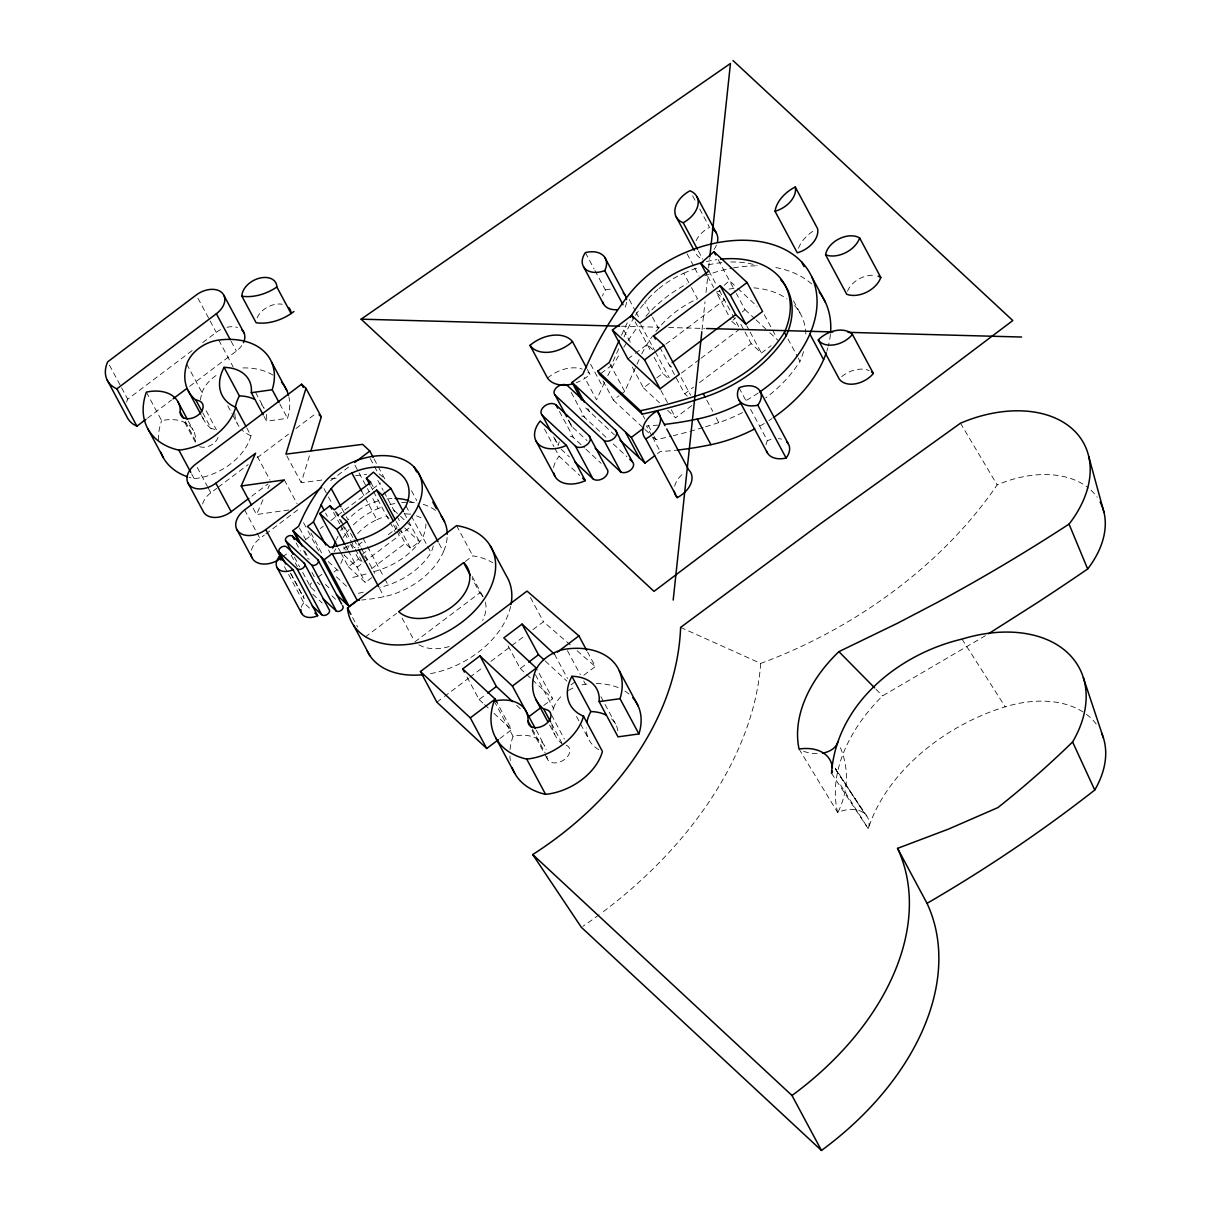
<?xml version="1.0" encoding="UTF-8"?>
<svg xmlns="http://www.w3.org/2000/svg" width="1211" height="1211" viewBox="0 0 1211 1211"><rect width="100%" height="100%" fill="white"/><g stroke="black" fill="none" stroke-linecap="round" stroke-linejoin="round"><path stroke-width="0.75" stroke-dasharray="5 3.75" d="M702.032 329.892L705.029 301.751M706.028 292.366L707.83 275.487M708.632 267.979L709.631 258.609M321.793 480.056L301.221 482.689L309.895 454.216M288.854 509.982L256.52 514.524L264.074 497.267M267.858 488.639L269.372 485.202M336.446 539.637L337.99 536.216M340.775 563.463L344.635 554.926M621.515 335.25L623.816 330.134A133.785 90.219 -28.2 0 1 627.601 322.293M618.7 348.829L610.995 365.858L599.581 374.487M624.074 336.9L625.618 333.494A133.785 90.219 -28.2 0 1 633.853 317.872M620.441 394.695L624.725 391.456L636.259 365.904M637.031 364.193L639.347 359.077M604.501 382.525A340.972 229.923 -28.2 0 0 602.624 386.627L596.554 399.827L584.535 377.423M724.163 285.327L729.461 280.68L736.364 287.083M733.079 320.098L735.728 317.782M742.343 311.954L744.992 309.622L736.364 293.546M126.61 402.022A36.875 24.871 -28.2 0 1 127.7 399.191L192.231 350.494M202.737 342.562L216.239 332.359A19.8 13.351 -28.2 0 1 220.614 329.634M147.47 418.204L171.584 399.993M189.658 386.339L236.372 351.084A19.8 13.351 -28.2 0 0 242.821 343.939M202.646 503.973A20.012 13.503 -28.2 0 1 210.805 492.801L216.784 488.29M218.283 487.155L248.149 464.615M257.11 457.849L288.49 434.159M295.953 428.527L316.858 412.739M251.767 496.177L267.949 483.961M330.633 480.646L350.236 465.841M251.449 550.066A20.814 14.032 -28.2 0 1 259.926 538.441L264.331 535.111M265.814 534.006L299.632 508.469M282.602 556.969L288.627 552.428M305.217 539.909L311.257 535.353M320.294 528.526L323.307 526.24M330.845 520.548L380.602 482.992M374.517 466.538L377.908 472.88L385.628 479.208M351.432 544.753L354.672 547.781L364.874 540.076M317.887 577.314L322.156 574.09M333.948 572.001L336.961 569.73M361.953 554.532L369.264 549.022M388.277 534.656L397.041 528.041L394.392 523.091M340.987 552.973L348.359 566.733L358.547 559.043L361.786 562.055M627.934 358.971L633.868 354.49M635.351 353.37L647.219 344.408L652.684 349.495M665.929 344.106L724.435 299.934L716.231 292.32L730.899 319.659M371.61 568.716L405.246 543.33L410.62 548.311L419.46 541.635L407.713 519.761M348.359 566.733L365.328 582.491L374.063 575.906M603.017 380.875L613.311 400.084L619.018 395.77M632.248 367.009L643.465 387.914L649.399 383.448M656.816 377.847L662.75 373.366L669.577 379.709M681.445 373.049L699.458 359.47M700.957 358.335L739.966 328.892M659.707 347.133L684.73 393.787L693.585 387.096M699.489 382.631L751.198 343.606L761.371 353.052L771.135 345.68M365.177 637.077L396.572 613.387M465.312 561.48L472.79 555.849A79.139 53.36 -28.2 0 1 492.847 562.767M667.579 410.317L675.602 417.795L694.887 403.233M657.467 453.656L660.237 451.567A291.79 196.757 -28.2 0 0 675.556 450.28M414.858 641.891L479.813 592.86L472.139 578.555M436.868 702.168L442.878 697.627M444.376 696.507L468.385 678.372M469.898 677.237L483.401 667.049M490.909 661.373L510.421 646.644M511.92 645.508L525.423 635.321M532.931 629.659L543.436 621.727L571.486 645.932M467.022 676.979L479.117 699.549L486.307 694.13M508.12 645.947L520.23 668.517L527.254 663.219M499.886 738.559L511.587 729.718L496.904 702.319M543.754 705.453L552.7 698.702L537.139 669.683M570.971 684.911L575.27 681.657M583.853 675.178L595.328 666.519L587.547 652.002M985.436 635.654L882.562 695.886A162.441 109.535 -28.2 0 0 837.634 812.475A27.505 18.543 -28.2 0 1 868.302 828.778A161.108 108.627 -28.2 0 1 1005.206 706.83A100.876 68.013 -28.2 0 1 1084.995 713.279M264.059 416.448L266.602 421.216L287.507 418.279A71.086 47.94 -28.2 0 0 288.884 396.814M331.148 478.86L338.626 477.906M355.474 475.741L366.691 474.303M621.546 326.213L659.284 327.242M668.714 327.5L704.575 328.469M680.612 627.389L760.705 663.401A359.606 242.488 -28.2 0 0 997.168 484.884A94.912 64.001 -28.2 0 1 1088.507 488.033M577.087 650.776L595.328 666.519M737.741 288.369L757.072 306.322M744.992 309.622L754.65 318.599M756.027 319.886L768.455 331.436M769.833 332.722L778.113 340.412M731.762 321.263L737.227 326.349M669.199 364.829L671.742 367.19M684.73 393.787L687.273 396.148M643.465 387.914L659.541 402.854M613.311 400.084L643.571 428.194M644.948 429.481L651.821 435.869M653.198 437.141L655.953 439.699A436.505 294.334 -28.2 0 0 671.666 436.111M585.746 407.986L614.446 434.946M571.214 392.44L584.535 417.28L607.786 438.897M613.266 443.983L626.95 456.698M568.504 420.066L572.061 426.696L587.017 440.592M559.452 411.452L573.499 437.64L584.535 447.903M585.912 449.19L601.11 463.298M561.177 449.266L569.458 456.956M554.805 448.252L559.104 456.259L579.812 475.514M393.772 510.103L399.146 515.099M400.493 516.355L411.256 526.361L402.415 533.022L398.389 529.283M404.656 527.89L419.46 541.635M545.253 661.024L566.899 681.127M386.778 516.249L388.943 518.263M520.23 668.517L531.054 678.584M532.401 679.84L552.7 698.702M363.285 555.788L367.311 559.527M516.673 705.377L520.73 709.162M344.075 555.077L357.139 567.217L399.312 535.55L396.845 530.978M479.117 699.549L483.174 703.319M484.536 704.575L488.593 708.344M494.012 713.385L511.587 729.718M328.211 561.556L338.808 571.395M336.416 576.83L346.997 586.684M325.411 584.474L330.966 589.621M317.237 582.234L319.901 584.701M331.89 595.827L335.871 599.551M302.735 572.425L310.667 587.199L317.464 593.526M312.756 594.223L322.187 602.987M284.434 566.672L303.81 602.806L312.135 610.541M875.947 689.18L882.562 695.886M835.514 769.167L866.758 815.987M831.503 773.284L868.302 828.778L840.601 784.97M835.378 769.061L864.609 813.625L835.287 768.107M962.003 639.09L1005.206 706.83M799.063 749.049L837.634 812.475M960.474 423.199L997.168 484.884M793.462 300.737L800.32 313.528M787.952 338.913L797.398 356.503M798.246 358.108L799.971 361.302A111.896 75.445 -28.2 0 1 765.776 397.904M764.308 314.678L776.387 337.188M692.616 195.788L696.174 202.419M699.731 209.064L709.525 227.32A24.508 16.515 -28.2 0 0 695.765 241.473M718.244 259.76L735.501 291.927M746.703 325.714L749.291 330.527M750.154 332.147L761.371 353.052M740.844 324.306L751.198 343.606M698.338 250.934L702.789 259.23M708.904 270.976L715.807 283.843M719.258 290.277L731.338 312.801M732.201 314.406L739.104 327.273M707.618 276.229L713.642 287.491M687.031 253.75L693.903 266.541M694.751 268.146L699.05 276.153M658.905 288.612A77.504 52.27 -28.2 0 1 683.776 273.232L690.633 286.038M691.496 287.628L697.506 298.829A77.504 52.27 -28.2 0 0 658.436 328.332A133.785 90.219 -28.2 0 0 654.545 333.297M739.058 387.808L747.036 402.673M750.578 409.288L767.411 440.668A22.298 15.032 -28.2 0 0 765.852 446.087M706.77 400.19L712.764 411.392M716.201 417.795L718.774 422.594A111.896 75.445 -28.2 0 0 743.266 412.164M647.234 299.753A77.504 52.27 -28.2 0 0 644.706 302.735L651.563 315.526M652.426 317.131L658.436 328.332M681.097 377.499L690.573 395.195M629.266 299.617L635.26 310.803M636.123 312.408L639.559 318.811M640.755 324.684L654.561 350.418M655.423 352.023L669.229 377.771M635.154 321.884L650.67 350.842M654.122 357.275L662.75 373.366M660.949 390.442L667.851 403.308M671.303 409.742L675.602 417.795M585.367 252.63L594.071 268.857M594.949 270.492L605.394 289.974A20.799 14.032 -28.2 0 0 602.578 295.999M623.816 330.134L630.764 343.091M643.086 415.706L644.797 418.9M648.233 425.303L653.38 434.9M654.228 436.505L655.953 439.699M651.654 435.566L646.507 425.969A291.79 196.757 -28.2 0 0 657.634 425.106M652.517 437.171L660.237 451.567M609.799 363.633L624.725 391.456M590.605 364.239L602.624 386.627M587.396 369.4L590.029 374.305A29.019 19.558 -28.2 0 1 576.194 382.721M587.804 408.576L589.515 411.785M568.564 420.595L571.229 425.576M554.532 438.17L558.044 444.709M553.624 436.929L557.999 445.103M544.496 429.027L553.942 446.647M600.928 696.719L615.536 723.951M567.414 650.595L580.296 674.633M583.732 681.036L585.458 684.245A71.086 47.94 -28.2 0 1 589.076 683.852M530.463 597.538L543.436 621.727M554.547 654.273L567.505 678.463M576.512 716.443L588.531 738.877M456.592 525.635L472.79 555.849M535.444 674.724L553.488 708.374A63.638 42.915 -28.2 0 0 552.534 711.901M551.489 714.99L564.371 739.028M551.474 723.512L561.783 742.737M472.199 576.481L483.28 597.159M549.537 724.889L554.699 734.502M411.468 490.697L416.781 500.597M439.003 543.467L443.468 551.792A63.396 42.748 -28.2 0 1 383.993 596.705A154.069 103.889 -28.2 0 1 361.62 600.005M536.231 730.188L544.814 746.218M532.31 728.977L545.192 753M532.023 730.384L544.057 752.818M544.92 754.423L547.493 759.221M405.973 506.001L410.393 514.266M411.286 515.916L426.893 545.026M427.71 546.555L430.995 552.67A59.082 39.842 -28.2 0 1 388.125 585.034A230.468 155.402 -28.2 0 1 379.845 587.653M404.186 513.161L406.835 518.111M374.078 458.969L385.128 479.586M370.263 458.606L373.669 464.948M377.847 480.404L383.145 490.304M384.038 491.954L396.224 514.69M397.041 516.219L401.144 523.863M494.164 701.063L513.055 736.303A38.237 25.779 -28.2 0 1 546.116 749.321M396.224 521.487L398.873 526.437M399.766 528.087L410.62 548.311M397.859 529.57L405.246 543.33M370.763 482.326L374.305 488.926M393.575 524.863L396.027 529.449M370.854 486.55L372.625 489.85M373.518 491.499L389.246 520.836M390.063 522.365L394.983 531.538M354.929 465.221L366.539 486.883M367.433 488.563L369.219 491.893M372.791 498.554L378.165 508.559A61.14 41.235 -28.2 0 1 382.555 506.864M361.605 491.182L364.269 496.147M365.147 497.797L376.893 519.686A40.932 27.596 -28.2 0 0 357.593 533.688M363.103 538.365L366.645 544.98M367.523 546.63L384.023 577.39M384.841 578.919L388.125 585.034M402.067 618.049L414.011 640.301M341.865 508.408L345.407 515.023M346.301 516.673L348.072 519.973A40.932 27.596 -28.2 0 1 368.689 504.397A49.03 33.06 -28.2 0 1 380.315 500.325M358.471 543.028L360.242 546.328M361.12 547.977L374.699 573.287M350.448 533.082L353.097 538.032M353.99 539.682L358.411 547.932M379.527 588.364L383.993 596.705M279.862 404.005L287.507 418.279M323.973 488.593L327.545 495.254M328.438 496.934L332.011 503.594M336.476 511.92L343.621 525.256M344.514 526.921L347.194 531.932A180.03 121.403 -28.2 0 0 343.152 537.487M335.205 511.481L341.411 523.031M342.289 524.681L354.672 547.781M355.489 549.31L362.044 561.541M333.54 512.404L339.731 523.954M340.609 525.604L348.571 540.454M352.81 548.341L350.342 543.754L340.17 551.444L338.399 548.144M356.079 554.456L358.547 559.043M345.635 545.767L347.406 549.067M348.284 550.717L365.328 582.491M325.592 513.101L327.364 516.401M343.727 546.918L345.362 549.976M231.15 341.335L236.372 351.084M255.612 392.455L264.119 408.304A44.171 29.791 -28.2 0 0 260.093 403.202M286.765 455.745L301.221 482.689M197.953 298.269L209.276 319.371M210.139 320.991L216.239 332.359M218.737 340.064L233.193 367.009M328.499 550.006L330.27 553.306M284.343 479.934L297.089 503.715M310.955 533.082L323.352 556.212M303.552 522.713L307.14 529.374M308.033 531.054L318.75 551.05M352.598 617.534L357.714 627.071M246.756 427.861L251.01 435.778A51.377 34.635 -28.2 0 1 194.169 478.678A81.425 54.904 -28.2 0 1 189.052 477.316M299.465 528.011L305.717 539.682M257.292 456.38L270.038 480.161M227.774 405.791L232.012 413.708M232.875 415.297L237.114 423.214M304.688 550.99L309.153 559.331M303.583 550.657L308.048 558.982M296.105 542.816L300.51 551.02M311.954 572.379L314.603 577.299M294.364 557.045L299.647 566.899M291.155 555.198L297.331 566.703M186.766 364.193L202.07 392.727A63.638 42.915 -28.2 0 0 200.466 399.721M206.203 410.786L216.406 429.799M290.973 573.802L304.188 598.446A4.602 3.103 -28.2 0 1 304.612 594.313M290.489 573.151L303.704 597.78M202.737 412.83L211.229 428.679A12.246 8.265 -28.2 0 1 214.756 429.481M253.114 508.181L256.52 514.524M201.571 415.676L203.281 418.855M244.622 509.907L259.926 538.441M188.295 421.05L193.397 430.571M185.298 421.534L195.501 440.562A12.246 8.265 -28.2 0 0 196.076 443.574L184.178 421.383M197.211 467.431L207.414 486.459M208.262 488.048L210.805 492.801M191.626 473.925L194.169 478.678M146.349 392.122L161.638 420.656A38.237 25.779 -28.2 0 1 195.501 440.562M109.414 365.101L120.737 386.203M121.6 387.823L127.7 399.191M485.369 602.2A41.265 27.823 -28.2 0 1 482.629 620.395M449.281 646.538A41.265 27.823 -28.2 0 1 418.552 644.646M479.813 592.86A41.265 27.823 -28.2 0 1 484.143 598.749M510.633 606.423A79.139 53.36 -28.2 0 1 428.966 673.891M566.173 745.128A12.246 8.265 -28.2 0 1 562.767 760.644A12.246 8.265 -28.2 0 1 546.918 756.209M510.361 760.584A81.425 54.904 -28.2 0 1 509.892 755.952M510.058 749.548A81.425 54.904 -28.2 0 1 513.055 736.303M611.51 718.85A44.171 29.791 -28.2 0 1 618.125 733.382M553.488 708.374A30.154 20.33 -28.2 0 1 562.676 694.902M568.504 690.497A30.154 20.33 -28.2 0 1 575.074 687.076M581.991 684.866A30.154 20.33 -28.2 0 1 585.458 684.245M562.646 744.341A63.638 42.915 -28.2 0 1 551.868 725.419M596.19 683.549A71.086 47.94 -28.2 0 1 618.427 687.712M624.921 691.057A71.086 47.94 -28.2 0 1 630.462 695.296M598.764 749.654A50.393 33.984 -28.2 0 1 586.23 727.887M760.705 663.401A368.008 248.149 -28.2 0 1 600.611 913.684M599.157 914.759A368.008 248.149 -28.2 0 1 582.885 926.309M1091.035 490.228A94.912 64.001 -28.2 0 1 1097.211 497.282M1086.464 714.354A100.876 68.013 -28.2 0 1 1096.409 724.269M683.776 273.232A92.869 62.624 -28.2 0 1 699.443 267.283M708.253 264.906A92.869 62.624 -28.2 0 1 722.256 262.545M730.793 262A92.869 62.624 -28.2 0 1 757.208 265.497M706.452 261.546A92.869 62.624 -28.2 0 1 716.973 259.608M648.127 298.769A77.504 52.27 -28.2 0 1 657.845 289.474M674.648 486.232A24.326 16.409 -28.2 0 1 682.989 473.668M758.222 393.015A120.086 80.97 -28.2 0 1 744.235 401.537M635.487 315.314A133.785 90.219 -28.2 0 1 644.706 302.735M607.786 375.698A340.972 229.923 -28.2 0 1 619.684 353.96M623.816 347.224A340.972 229.923 -28.2 0 1 626.39 343.197M628.146 340.533A340.972 229.923 -28.2 0 1 637.364 327.258M645.857 316.328A102.405 69.057 -28.2 0 1 687 283.843M704.635 275.866A115.802 78.094 -28.2 0 1 731.838 268.176M733.427 267.888A115.802 78.094 -28.2 0 1 755.346 265.845M775.827 267.555A115.802 78.094 -28.2 0 1 811.658 283.949M830.413 334.418A120.691 81.379 -28.2 0 1 828.294 346.089M827.84 347.784A120.691 81.379 -28.2 0 1 826.81 351.16M771.952 418.597A120.086 80.97 -28.2 0 1 768.924 420.611M764.292 423.502A120.086 80.97 -28.2 0 1 757.965 427.135M718.774 422.594A436.505 294.334 -28.2 0 1 704.847 427.029M703.091 427.559A436.505 294.334 -28.2 0 1 673.407 435.688M794.552 305.566A92.869 62.624 -28.2 0 1 805.875 335.962M803.514 351.659A92.869 62.624 -28.2 0 1 799.971 361.302M716.685 291.851A92.869 62.624 -28.2 0 1 720.212 290.928M729.007 289.096A92.869 62.624 -28.2 0 1 734.244 288.339M753.817 287.855A92.869 62.624 -28.2 0 1 786.953 298.875M641.785 353.854A133.785 90.219 -28.2 0 1 652.699 335.825M547.539 378.104A30.063 20.269 -28.2 0 1 582.158 369.067M587.88 372.155A30.063 20.269 -28.2 0 1 590.029 374.305M841.69 376.636A23.176 15.622 -28.2 0 1 869.195 370.596M767.411 440.668A19.694 13.276 -28.2 0 1 771.089 439.426M778.31 438.639A19.694 13.276 -28.2 0 1 781.549 439.154M553.624 467.567A27.142 18.301 -28.2 0 1 559.104 456.259M558.498 445.239A8.704 5.873 -28.2 0 1 559.391 441.833M570.366 436.278A8.704 5.873 -28.2 0 1 573.499 437.64M626.511 302.281A22.691 15.304 -28.2 0 1 624.755 307.957A20.799 14.032 -28.2 0 1 622.257 308.775M605.394 289.974A22.691 15.304 -28.2 0 1 612.312 289.081M798.473 248.3A31.622 21.314 -28.2 0 1 814.897 229.984M699.928 257.822A24.508 16.515 -28.2 0 1 694.796 250.859M716.458 245.076A24.598 16.591 -28.2 0 1 712.507 251.434M847.518 291.245A20.799 14.032 -28.2 0 1 874.932 275.427M572.061 426.696A7.917 5.344 -28.2 0 1 570.881 424.198M581.689 416.039A7.917 5.344 -28.2 0 1 584.535 417.28M433.296 545.904A49.03 33.06 -28.2 0 1 430.995 552.67M376.893 519.686A49.03 33.06 -28.2 0 1 385.159 516.552M404.883 513.782A49.03 33.06 -28.2 0 1 409.454 514.206M416.493 515.871A49.03 33.06 -28.2 0 1 422.578 518.702M346.815 550.112A70.647 47.638 -28.2 0 1 349.707 544.617M363.239 592.179A230.468 155.402 -28.2 0 1 357.714 593.466M301.282 607.271A14.32 9.658 -28.2 0 1 303.81 602.806M374.411 571.516A230.468 155.402 -28.2 0 0 379.921 569.745A59.082 39.842 -28.2 0 0 422.79 537.381A49.03 33.06 -28.2 0 0 425.909 524M366.116 573.984A230.468 155.402 -28.2 0 1 349.51 578.177M386.99 499.008A49.03 33.06 -28.2 0 1 393.514 498.478M408.289 500.582A49.03 33.06 -28.2 0 1 414.389 503.413M340.73 530.706A70.647 47.638 -28.2 0 1 342.335 527.966M347.194 531.932A54.071 36.466 -28.2 0 1 349.116 529.51M353.4 524.878A54.071 36.466 -28.2 0 1 378.165 508.559M389.942 504.624A61.14 41.235 -28.2 0 1 395.861 503.352M401.719 502.565A61.14 41.235 -28.2 0 1 407.441 502.277M409.303 502.277A61.14 41.235 -28.2 0 1 418.249 503.17M423.229 504.366A61.14 41.235 -28.2 0 1 435.793 510.694M334.13 551.656A180.03 121.403 -28.2 0 1 335.81 548.795M447.147 537.608A63.729 42.975 -28.2 0 1 443.468 551.792M310.667 587.199A4.178 2.816 -28.2 0 1 311.817 582.733M243.017 367.917A71.086 47.94 -28.2 0 1 273.504 375.41M266.329 414.404A44.171 29.791 -28.2 0 1 266.602 421.216M211.229 428.679A63.638 42.915 -28.2 0 1 202.025 415.963M202.07 392.727A30.154 20.33 -28.2 0 1 217.087 374.85M158.474 440.289A81.425 54.904 -28.2 0 1 161.638 420.656M218.041 437.443A12.246 8.265 -28.2 0 1 209.352 445.981A12.246 8.265 -28.2 0 1 198.089 445.86M251.01 435.778A50.393 33.984 -28.2 0 1 241.292 429.284M238.945 426.408A50.393 33.984 -28.2 0 1 234.828 412.24M226.987 327.303A19.8 13.351 -28.2 0 1 237.507 327.47M257.141 317.887A18.665 12.579 -28.2 0 1 282.269 304.249M817.153 753.666A24.417 16.227 7.6 0 1 802.515 750.805M840.404 747.747A123.87 96.078 -5.2 0 1 837.755 812.732"/><path stroke-width="1.5" d="M832.32 771.21L832.32 771.377A4.935 3.33 -28.2 0 1 831.503 773.284C836.347 704.257 898.138 654.137 962.003 639.09A124.657 84.059 -28.2 0 1 1067.481 652.668A124.657 84.059 -28.2 0 1 1072.598 741.965L1094.744 790.041A1007.809 679.568 -28.2 0 1 927.02 903.33A264.301 178.214 -28.2 0 1 821.467 1150.45L581.371 927.338L532.719 854.542A270.81 182.604 -28.2 0 0 592.694 807.192C641.3 759.872 677.993 696.401 680.612 627.389L819.802 524.196L960.474 423.199A113.895 76.793 -28.2 0 1 1073.113 429.617A113.895 76.793 -28.2 0 1 1069.056 524.106L1087.66 568.973A1788.026 1205.672 -28.2 0 1 1036.752 603.048L988.554 633.716M673.195 600.066L701.82 331.769M709.843 256.732L730.46 63.487L361.105 319.174L654.016 591.362L1012.79 320.537L733.003 60.55M251.419 505.002L241.216 485.989L255.582 453.217L215.876 483.189A20.012 13.503 -28.2 0 1 189.945 485.626A20.012 13.503 -28.2 0 1 195.516 464.267L301.569 384.205L305.974 388.322L285.917 454.155L362.619 444.346L369.824 451.052L373.23 457.395M310.97 450.659L321.278 416.856L305.974 388.322M313.437 521.926L321.157 504.836A70.647 47.638 -28.2 0 1 331.239 488.593A40.932 27.596 -28.2 0 1 351.871 473.017A49.03 33.06 -28.2 0 1 397.556 472.033A49.03 33.06 -28.2 0 1 405.973 506.001A59.082 39.842 -28.2 0 1 363.103 538.365A230.468 155.402 -28.2 0 1 329.922 547.402L307.412 526.482L313.437 521.926L325.835 545.056M332.586 548.174L335.674 541.347M619.199 340.352L609.194 362.513L597.78 371.126L599.581 374.487L642.224 414.101A436.505 294.334 -28.2 0 0 705.044 396.996A111.896 75.445 -28.2 0 0 786.242 335.704A92.869 62.624 -28.2 0 0 780.838 279.968M369.976 484.9L366.433 478.3L373.412 472.154L390.911 488.411L403.293 511.511M706.755 274.625L700.715 263.362L713.93 251.721L747.066 282.511L762.582 311.454L745.84 324.094L735.667 314.648L720.151 285.69L653.668 335.886L655.393 339.095M116.892 388.822L216.36 313.74A19.8 13.351 -28.2 0 0 221.87 292.608A19.8 13.351 -28.2 0 0 196.212 295.015L107.673 361.847A36.875 24.871 -28.2 0 0 116.892 388.822L136.919 426.166L145.956 419.339M173.082 398.858L186.645 388.625M187.841 482.765L203.145 511.299A20.012 13.503 -28.2 0 0 231.18 511.723L248.815 498.402M241.216 485.989L284.343 479.934L244.622 509.907A20.814 14.032 -28.2 0 0 238.839 532.113A20.814 14.032 -28.2 0 0 265.799 529.585L321.581 487.473M354.747 462.435L369.824 451.052M299.117 542.316L292.865 530.66L298.572 526.346L301.766 519.383A180.03 121.403 -28.2 0 1 322.187 485.263A54.071 36.466 -28.2 0 1 353.143 461.891A61.14 41.235 -28.2 0 1 414.041 466.992L416.72 471.987M337.506 546.494L319.81 513.494L329.998 505.804L334.327 509.831L370.763 482.326L366.433 478.3M395.331 519.837L382.07 495.087L376.697 490.092L341.608 516.582L346.967 521.578L357.578 541.378M319.81 513.494L336.794 529.268L346.967 521.578M382.07 495.087L390.911 488.411M653.668 335.886L663.84 345.332L679.371 374.275L660.086 388.837L627.934 358.971L612.418 330.013L631.703 315.45L639.892 323.08L708.904 270.976L700.715 263.362M292.865 530.66L324.154 559.739L332.192 553.669A154.069 103.889 -28.2 0 0 358.971 550.036A63.396 42.748 -28.2 0 0 418.446 505.138A63.729 42.975 -28.2 0 0 414.041 466.992M581.447 399.978L572.016 382.388L582.824 374.229L588.894 361.029A340.972 229.923 -28.2 0 1 627.54 296.407A102.405 69.057 -28.2 0 1 686.183 252.145A115.802 78.094 -28.2 0 1 801.515 261.803L804.089 266.602M612.418 330.013L644.555 359.879L663.84 345.332M720.151 285.69L730.324 295.151L747.066 282.511M336.507 594.768L349.177 606.393L357.215 600.338A154.069 103.889 -28.2 0 0 359.41 600.187M672.15 362.604L735.667 314.648M347.481 607.998L456.592 525.635A79.139 53.36 -28.2 0 1 461.739 622.287A79.139 53.36 -28.2 0 1 347.481 607.998L350.902 614.355M463.616 562.646L398.661 611.676A41.265 27.823 -28.2 0 0 452.127 606.681A41.265 27.823 -28.2 0 0 463.616 562.646L470.428 575.376M572.016 382.388L631.279 437.459L643.737 428.058M619.987 440.093L645.009 463.056L654.697 455.745M498.432 739.664L486.731 748.489L436.868 702.168L420.444 671.53L527.012 591.089L578.903 635.881L586.684 650.398M464.434 672.135L462.693 668.911L479.95 655.893L512.42 686.062L535.368 728.598M554.547 654.273L522.062 624.104L503.806 637.894L536.276 668.063L512.42 686.062M487.745 693.04L496.374 686.531L512.616 701.608M528.662 662.16L538.486 654.727L543.906 659.753M420.444 671.53L470.307 717.866L495.163 699.095L496.904 702.319M557.408 652.108L578.903 635.881M528.844 716.7L540.772 707.693M293.925 311.515L291.094 313.558A39.161 26.4 -28.2 0 1 256.126 322.747L241.897 296.211A18.665 12.579 -28.2 0 1 259.29 278.212A18.665 12.579 -28.2 0 1 276.865 287.037L291.094 313.558A18.665 12.579 -28.2 0 0 288.702 307.473M832.381 767.623A41.159 27.762 -28.2 0 0 799.063 749.049A135.723 91.521 -28.2 0 1 838.89 651.639L897.472 623.256L936.239 602.987A1252.386 844.491 -28.2 0 0 1069.041 524.091M821.467 1150.45L791.994 1095.486A264.301 178.214 -28.2 0 0 897.548 848.366L948.47 829.111L997.909 807.586A718.486 484.476 -28.2 0 0 1072.598 741.965M245.909 426.272L235.706 407.244A50.393 33.984 -28.2 0 1 224.08 367.372A44.171 29.791 -28.2 0 1 251.313 392.682L272.203 389.745L279.014 402.415M599.127 701.608L620.017 698.671L638.924 733.927L618.019 736.863L599.127 701.608A44.171 29.791 -28.2 0 0 571.895 676.313A50.393 33.984 -28.2 0 0 583.52 716.185L602.427 751.425A51.377 34.635 -28.2 0 1 545.586 794.34A81.425 54.904 -28.2 0 1 512.238 767.895M361.105 319.174L619.654 326.168M706.467 328.514L832.911 331.935M848.003 332.344L1021.63 337.036M619.729 471.367L621.016 472.184A8.053 5.434 -28.2 0 0 630.976 469.732A8.053 5.434 -28.2 0 0 632.414 461.785L615.551 430.314L567.656 385.809A7.917 5.344 -28.2 0 0 557.393 386.778A7.917 5.344 -28.2 0 0 555.183 395.225L566.733 416.766M335.825 610.783L336.507 611.222A4.254 2.876 -28.2 0 0 341.759 609.92A4.254 2.876 -28.2 0 0 342.531 605.727M597.78 371.126L640.422 410.741L642.224 414.101M629.69 459.241L632.414 461.785M555.183 395.225L604.138 440.713L621.016 472.184L595.176 448.176M551.02 431.616L542.24 415.252A8.704 5.873 -28.2 0 1 544.662 405.973A8.704 5.873 -28.2 0 1 555.94 404.913L589.076 435.703L606.62 468.43A8.704 5.873 -28.2 0 1 604.198 477.709A8.704 5.873 -28.2 0 1 592.921 478.769L574.983 462.087M542.24 415.252L575.376 446.042L592.921 478.769M566.445 445.406L540.197 421.019A27.142 18.301 -28.2 0 0 538.607 444.316A27.142 18.301 -28.2 0 0 566.445 445.406L585.337 480.646A27.142 18.301 -28.2 0 1 553.745 472.956M582.582 478.073L585.337 480.646M462.693 668.911L495.163 699.095M293.047 554.35L286.008 541.211A4.178 2.816 -28.2 0 1 287.158 536.745A4.178 2.816 -28.2 0 1 292.578 536.246L317.872 559.739L341.653 604.092M286.008 541.211L311.848 565.234L336.507 611.222L322.898 598.582M312.256 605.939L321.672 614.688A4.602 3.103 -28.2 0 0 327.636 614.144A4.602 3.103 -28.2 0 0 328.908 609.239L304.249 563.251L286.765 546.994A4.602 3.103 -28.2 0 0 280.801 547.554A4.602 3.103 -28.2 0 0 279.529 552.458L285.69 563.948M279.529 552.458L297.013 568.701L321.672 614.688M293.017 569.7A14.32 9.658 -28.2 0 1 278.318 569.125A14.32 9.658 -28.2 0 1 279.151 556.818L293.017 569.7L317.676 615.688A14.32 9.658 -28.2 0 1 300.843 609.511M314.905 613.114L317.676 615.688M532.719 854.542L791.994 1095.486M319.068 414.798L321.278 416.856M838.89 651.639L874.63 687.848M859.659 237.992L880.806 277.44A22.691 15.304 -28.2 0 1 846.716 294.258L825.569 254.825A20.799 14.032 -28.2 0 1 839.223 238.764A20.799 14.032 -28.2 0 1 859.659 237.992A22.691 15.304 -28.2 0 1 825.569 254.825M795.249 186.994L817.531 228.531A22.737 15.334 -28.2 0 1 797.307 252.827L775.04 211.289A31.622 21.314 -28.2 0 1 795.249 186.994A22.737 15.334 -28.2 0 1 775.04 211.289M852.423 334.433L873.358 373.457A21.526 14.517 -28.2 0 1 839.193 378.952L818.273 339.928A21.526 14.517 -28.2 0 0 852.423 334.433A23.176 15.622 -28.2 0 0 818.273 339.928M811.733 276.759L825.463 302.356M801.515 261.803A120.691 81.379 -28.2 0 1 809.871 334.054L823.601 359.652A120.086 80.97 -28.2 0 1 773.451 417.583M720.454 259.199A92.869 62.624 -28.2 0 1 784.44 332.344L786.242 335.704M696.809 196.5L716.382 233.012M713.93 251.721L715.656 254.931M730.324 295.151L745.84 324.094M683.216 222.733A24.598 16.591 -28.2 0 0 689.952 190.808A24.508 16.515 -28.2 0 0 675.178 208.216A24.508 16.515 -28.2 0 0 683.216 222.733L697.46 249.284M676.283 217.057L694.085 250.238M760.039 391.077L788.376 443.953M757.768 405.17A19.694 13.276 -28.2 0 0 758.343 388.988A19.694 13.276 -28.2 0 0 739.058 387.808A22.298 15.032 -28.2 0 0 757.768 405.17L786.106 458.046A22.298 15.032 -28.2 0 1 766.457 451.082M739.21 400.372L767.562 453.232M640.422 410.741A436.505 294.334 -28.2 0 0 703.258 393.636L705.044 396.996M664.642 424.38A291.79 196.757 -28.2 0 0 697.218 419.082L710.948 444.679A120.086 80.97 -28.2 0 0 754.756 428.861M604.819 257.443L624.846 294.788M631.703 315.45L633.429 318.675M604.728 270.613A20.799 14.032 -28.2 0 1 585.307 268.963A20.799 14.032 -28.2 0 1 585.367 252.63A22.691 15.304 -28.2 0 1 604.728 270.613L622.999 304.703M644.555 359.879L660.086 388.837M897.548 848.366L927.02 903.33M583.581 266.859L603.608 304.203M666.746 428.936L688.62 469.732A23.418 15.788 -28.2 0 1 677.221 497.63L645.72 438.897A24.326 16.409 -28.2 0 1 657.119 410.983L664.99 425.682M631.279 437.459L645.009 463.056M625.648 432.509L639.378 458.106M573.409 383.645A29.019 19.558 -28.2 0 1 547.539 378.104L529.994 345.377A29.019 19.558 -28.2 0 0 572.485 341.578L586.518 367.766M575.785 386.188L584.368 402.173M555.94 404.913L557.696 408.183M536.201 441.304L555.107 476.544M619.321 670.864L638.227 706.104M571.895 676.313L590.801 711.568A50.393 33.984 -28.2 0 0 586.805 722.543M490.183 545.661L506.38 575.876A79.139 53.36 -28.2 0 1 511.027 604.531M522.062 624.104L538.486 654.727M417.931 472.078L444.452 521.547M432.796 501.99L436.384 508.65M620.017 698.671A71.086 47.94 -28.2 0 0 566.551 648.99A30.154 20.33 -28.2 0 0 534.596 673.134A63.638 42.915 -28.2 0 0 543.754 709.086L550.627 721.907M535.792 699.247L547.826 721.68M418.446 505.138L438.11 541.801M545.586 794.34L526.694 759.085A81.425 54.904 -28.2 0 1 494.164 701.063A38.237 25.779 -28.2 0 1 528.011 720.969L531.447 727.372M479.95 655.893L496.374 686.531M376.697 490.092L393.514 521.441M495.829 738.059L514.72 773.314M351.871 473.017L361.605 491.182M301.569 384.205L303.265 387.384M470.307 717.866L486.731 748.489M271.506 361.922L286.81 390.457M331.239 488.593L340.987 506.758M223.944 295.439L243.971 332.783M358.971 550.036L378.634 586.699M329.998 505.804L331.769 509.104M336.794 529.268L344.757 544.117M321.157 504.836L323.821 509.786M216.36 313.74L230.287 339.716M251.313 392.682L263.211 414.873M332.192 553.669L357.215 600.338M224.08 367.372L239.384 395.906A50.393 33.984 -28.2 0 0 235.388 406.896M324.154 559.739L349.177 606.393M321.172 557.121L346.195 603.789M353.627 625.421L369.824 655.635M294.848 532.658L302.008 545.994M292.578 536.246L294.349 539.531M265.799 529.585L281.088 558.12A20.814 14.032 -28.2 0 1 251.04 554.063M272.203 389.745A71.086 47.94 -28.2 0 0 218.737 340.064A30.154 20.33 -28.2 0 0 186.766 364.193A63.638 42.915 -28.2 0 0 195.94 400.145L201.889 411.256M279.151 556.818L280.922 560.103M187.977 390.32L200.723 414.101M277.047 567.535L301.706 613.523M178.108 402.037L187.448 419.475M190.778 472.351L178.88 450.144A81.425 54.904 -28.2 0 1 146.349 392.122A38.237 25.779 -28.2 0 1 180.197 412.028L183.603 418.37M215.876 483.189L231.18 511.723M236.66 529.146L251.949 557.665M148.014 429.118L163.318 457.652M107.31 380.284L127.337 417.628A36.875 24.871 -28.2 0 0 136.919 426.166M1083.345 677.645L1103.433 737.999M1088.674 456.275L1104.008 512.45M423.169 674.678A79.139 53.36 -28.2 0 1 367.1 650.852M543.754 709.086A12.246 8.265 -28.2 0 1 550.566 717.851A12.246 8.265 -28.2 0 1 537.714 727.554A12.246 8.265 -28.2 0 1 528.011 720.969M583.52 716.185A51.377 34.635 -28.2 0 1 526.694 759.085M590.801 711.568A44.171 29.791 -28.2 0 1 605.863 714.974M632.823 697.718A71.086 47.94 -28.2 0 1 638.924 733.927M1100.118 502.005A94.912 64.001 -28.2 0 1 1087.66 568.973M1101.601 733.155A100.876 68.013 -28.2 0 1 1094.744 790.041M702.925 262.424A92.869 62.624 -28.2 0 0 681.975 269.871A77.504 52.27 -28.2 0 0 642.905 299.374A133.785 90.219 -28.2 0 0 630.492 317.1M784.44 332.344A111.896 75.445 -28.2 0 1 703.258 393.636M710.948 444.679A291.79 196.757 -28.2 0 1 676.949 450.129M657.119 410.983A23.418 15.788 -28.2 0 1 645.72 438.897M677.221 497.63A24.326 16.409 -28.2 0 1 674.315 491.288M809.871 334.054A120.086 80.97 -28.2 0 1 759.721 391.986M741.026 403.263A120.086 80.97 -28.2 0 1 697.218 419.082M786.696 441.864A19.694 13.276 -28.2 0 1 786.106 458.046M819.211 292.048A120.691 81.379 -28.2 0 1 830.564 332.768M826.25 352.855A120.691 81.379 -28.2 0 1 823.601 359.652M529.994 345.377A30.063 20.269 -28.2 0 1 572.485 341.578M871.466 371.853A23.176 15.622 -28.2 0 1 873.358 373.457M589.076 435.703A8.704 5.873 -28.2 0 1 586.654 444.982A8.704 5.873 -28.2 0 1 575.376 446.042M623.196 292.835A22.691 15.304 -28.2 0 1 626.541 299.571M617.307 309.668A20.799 14.032 -28.2 0 1 602.563 301.721M712.371 228.758A24.598 16.591 -28.2 0 1 717.472 241.837M878.096 276.153A20.799 14.032 -28.2 0 1 880.806 277.44M615.551 430.314A8.053 5.434 -28.2 0 1 614.098 438.261A8.053 5.434 -28.2 0 1 604.138 440.713M395.104 498.463A49.03 33.06 -28.2 0 1 408.289 500.582M441.152 516.098A63.729 42.975 -28.2 0 1 447.268 534.187M304.249 563.251A4.602 3.103 -28.2 0 1 302.977 568.141A4.602 3.103 -28.2 0 1 297.013 568.701M317.872 559.739A4.254 2.876 -28.2 0 1 317.1 563.932A4.254 2.876 -28.2 0 1 311.848 565.234M281.406 382.07A71.086 47.94 -28.2 0 1 288.475 395.18M239.384 395.906A44.171 29.791 -28.2 0 1 254.446 399.312M187.417 476.771A81.425 54.904 -28.2 0 1 160.821 452.248M235.706 407.244A51.377 34.635 -28.2 0 1 178.88 450.144M195.94 400.145A12.246 8.265 -28.2 0 1 202.752 408.909A12.246 8.265 -28.2 0 1 189.9 418.612A12.246 8.265 -28.2 0 1 180.197 412.028M241.882 329.952A19.8 13.351 -28.2 0 1 243.487 342.637M276.865 287.037A39.161 26.4 -28.2 0 1 241.897 296.211M837.8 742.176A24.417 16.227 7.6 0 1 822.481 753.166"/></g></svg>
